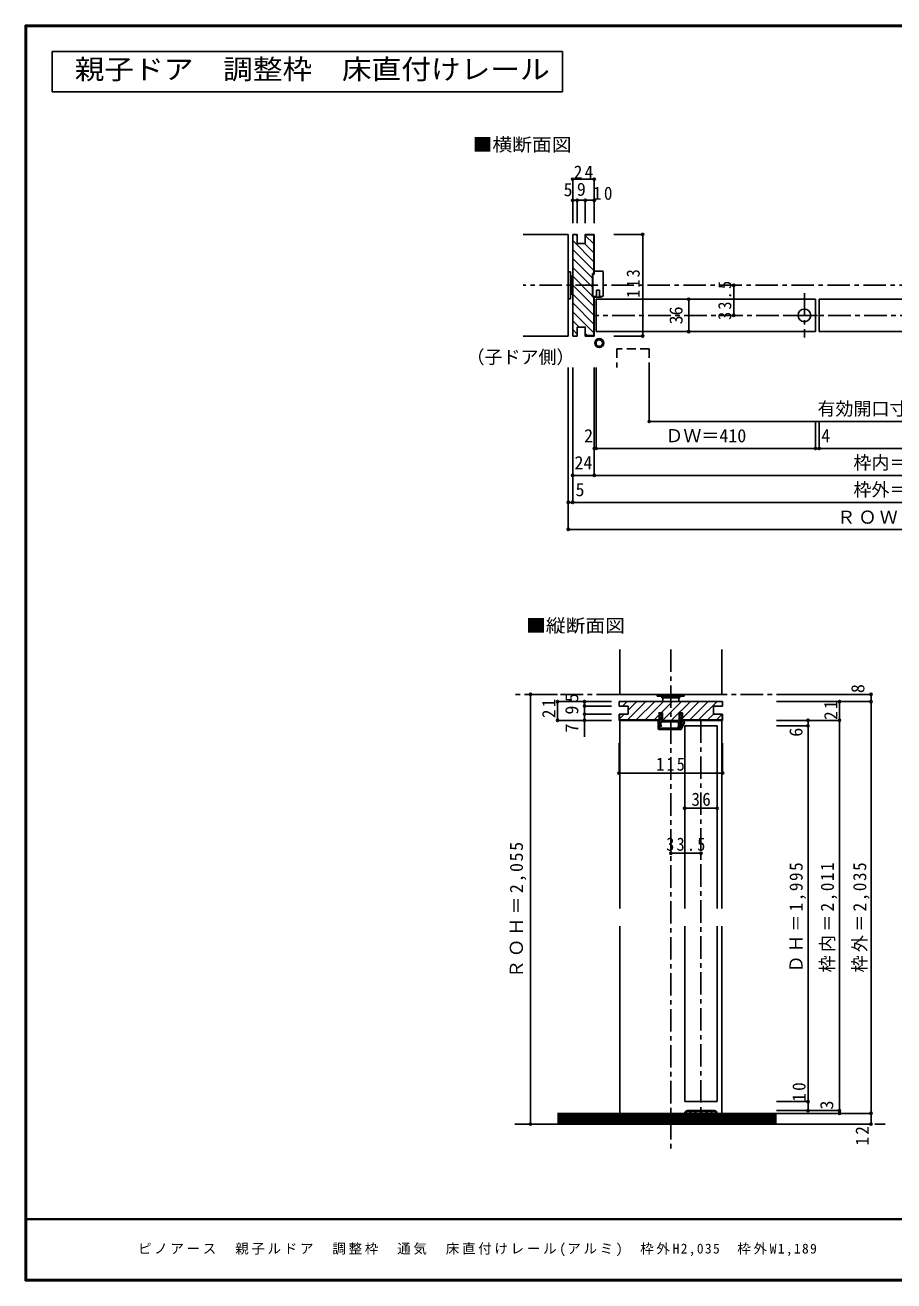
# Model space of a CAD drawing. Units: millimetres at full size, sheet at 1:5. Extents: x -973 to 977, y -718 to 696.
# Drawn here: x -973 to -8, y -701 to 696 of the extents above; entities that cross this region are included whole.
import ezdxf
from ezdxf.enums import TextEntityAlignment as Align

# ---------------------------------------------------------------- set-up
doc = ezdxf.new("R2010")
doc.units = ezdxf.units.MM
doc.header["$LTSCALE"] = 5
doc.header["$PDMODE"] = 32
doc.header["$PDSIZE"] = 2.5
doc.linetypes.add('CHAIN1', pattern=[8, 5, -1, 1, -1])
doc.linetypes.add('DASHED2', pattern=[3, 2, -1])
for name, color, linetype in [('0-0_補助線', 7, 'Continuous'), ('0-1_通り芯', 4, 'CHAIN1'), ('0-3_仕上げ', 7, 'Continuous'), ('0-4_枠', 4, 'Continuous'), ('0-6_扉', 6, 'Continuous'), ('0-7_金物', 7, 'Continuous'), ('0-A_文字', 3, 'Continuous'), ('0-B_寸法', 7, 'Continuous'), ('F-1_枠', 6, 'Continuous'), ('F-A_文字', 7, 'Continuous')]:
    doc.layers.add(name, color=color, linetype=linetype)
doc.styles.add('ＭＳ ゴシック', font='')
doc.styles.get('ＭＳ ゴシック').set_extended_font_data('MS Gothic')

# ---------------------------------------------------------------- blocks, each defined once
blk = doc.blocks.new('02')
at = {"layer": '0-0_補助線'}
for p, q in [((-4.998, -10.239), (-4.998, 14.761)), ((5.802, 17.761), (-3.198, 17.761)), ((6.802, 16.761), (6.802, -9.239)), ((-4.998, -10.239), (-0.698, -10.239)), ((2.702, -3.239), (2.702, -10.239)), ((5.802, -10.239), (2.702, -10.239)), ((5.002, -10.239), (4.402, -10.839))]:
    blk.add_line(p, q, dxfattribs=at)
for points in [[(-4.998, 14.761), (-3.198, 14.761), (-3.198, 17.761)], [(-3.469, -10.239), (-2.869, -10.839), (4.402, -10.839)], [(2.702, -3.239), (-0.698, -3.239), (-0.698, -10.239)]]:
    blk.add_lwpolyline(points, dxfattribs=at)
for centre, start, end in [((5.802, 16.761), 0, 90), ((5.802, -9.239), 270, 0)]:
    blk.add_arc(centre, 1, start, end, dxfattribs=at)

msp = doc.modelspace()

# ---------------------------------------------------------------- linework, layer by layer
at = {"layer": '0-0_補助線'}
for p, q in [((-369.847, 463), (-369.847, 350)), ((-369.847, 421.5), (-367.347, 421.5)), ((-369.847, 421.5), (-369.847, 391.5)), ((-367.347, 421.5), (-367.347, 391.5)), ((-367.347, 416.5), (-365.347, 416.5)), ((-365.347, 416.5), (-365.347, 396.5)), ((-365.347, 415.5), (-364.847, 415.5)), ((-369.847, 391.5), (-367.347, 391.5)), ((-367.347, 396.5), (-365.347, 396.5)), ((-365.347, 397.5), (-364.847, 397.5)), ((-269.922, -86.5), (-269.922, -77.8)), ((-269.397, -77.602), (-267.947, -79.502)), ((-267.622, -73), (-268.772, -73)), ((-268.172, -80), (-268.422, -80)), ((-268.409, -80.387), (-267.936, -82.105)), ((-268.122, -80), (-267.872, -80)), ((-267.622, -77.5), (-267.622, -73)), ((-267.12, -80.834), (-266.808, -81.695)), ((-266.672, -79.5), (-266.672, -80)), ((-247.922, -79), (-266.172, -79)), ((-245.422, -77.5), (-266.122, -77.5)), ((-246.872, -82.469), (-247.69, -85.091)), ((-247.422, -79.5), (-247.422, -81.46)), ((-245.576, -83.017), (-246.354, -85.509)), ((-246.172, -73), (-244.672, -70)), ((-246.172, -73), (-245.422, -73)), ((-246.022, -79), (-246.022, -81.337)), ((-244.922, -79), (-246.022, -79)), ((-244.622, -80), (-245.874, -81.203)), ((-245.472, -82), (-245.422, -82)), ((-245.422, -73), (-245.422, -77.5)), ((-245.422, -86), (-245.422, -82)), ((-244.922, -78.2), (-244.922, -79)), ((-243.922, -78.2), (-244.922, -78.2)), ((-242.422, -78.9), (-244.922, -78.9)), ((-244.672, -70), (-242.772, -73)), ((-243.922, -80), (-244.622, -80)), ((-243.922, -78.2), (-243.922, -73)), ((-243.922, -73), (-242.772, -73)), ((-242.422, -78.2), (-243.922, -78.2)), ((-243.922, -87), (-243.922, -80)), ((-241.438, -80.491), (-243.922, -85.44)), ((-240.812, -80.805), (-243.922, -87)), ((-268.922, -87.5), (-244.422, -87.5)), ((-245.422, -86), (-268.422, -86))]:
    msp.add_line(p, q, dxfattribs=at)
at = {"layer": '0-0_補助線', "color": 3}
for p, q in [((-364.847, 463), (-359.847, 463)), ((-364.847, 463), (-364.847, 350)), ((-359.847, 453), (-359.847, 463)), ((-350.847, 462.5), (-341.347, 462.5)), ((-341.347, 419.491), (-341.347, 462.5)), ((-340.847, 419.491), (-340.847, 463)), ((-342.848, 419.491), (-340.847, 419.491)), ((-342.848, 393.491), (-342.848, 419.491)), ((-340.847, 393.491), (-342.848, 393.491)), ((-341.347, 393.491), (-341.347, 350.5)), ((-340.847, 393.491), (-340.847, 350)), ((-364.847, 350), (-359.847, 350)), ((-359.847, 360), (-359.847, 350)), ((-350.847, 350.5), (-341.347, 350.5)), ((-350.847, 350), (-340.847, 350)), ((-313.293, -56.5), (-313.293, -61.5)), ((-198.293, -56.5), (-313.293, -56.5)), ((-303.293, -61.5), (-313.293, -61.5)), ((-303.293, -61.5), (-303.293, -70.5)), ((-242.772, -69), (-246.472, -69)), ((-246.472, -77.5), (-246.472, -69)), ((-242.772, -69), (-242.772, -77.5)), ((-208.293, -61.5), (-208.293, -70.5)), ((-208.293, -61.5), (-198.293, -61.5)), ((-198.293, -56.5), (-198.293, -61.5)), ((-303.293, -70.5), (-313.293, -70.5)), ((-313.293, -70.5), (-313.293, -77.5)), ((-313.293, -77.5), (-268.772, -77.5)), ((-246.472, -77.5), (-265.072, -77.5)), ((-198.793, -77), (-242.772, -77)), ((-198.293, -77.5), (-242.772, -77.5)), ((-198.293, -70.5), (-208.293, -70.5)), ((-198.793, -77), (-198.793, -70.5)), ((-198.293, -77.5), (-198.293, -70.5))]:
    msp.add_line(p, q, dxfattribs=at)
at = {"layer": '0-0_補助線', "color": 4}
for p, q in [((-359.847, 461.034), (-361.813, 463)), ((-341.347, 452.434), (-350.847, 461.934)), ((-341.347, 462.333), (-341.514, 462.5)), ((-341.347, 432.635), (-364.847, 456.135)), ((-341.347, 442.534), (-351.813, 453)), ((-341.347, 422.735), (-364.847, 446.235)), ((-342.848, 414.337), (-364.847, 436.336)), ((-342.848, 404.437), (-364.847, 426.436)), ((-342.848, 394.538), (-364.847, 416.537)), ((-341.347, 383.137), (-364.847, 406.637)), ((-341.347, 373.238), (-364.847, 396.738)), ((-341.347, 363.338), (-364.847, 386.838)), ((-341.347, 353.439), (-364.847, 376.939)), ((-357.808, 360), (-364.847, 367.039)), ((-359.847, 352.14), (-364.847, 357.14)), ((-348.308, 350.5), (-350.847, 353.039)), ((-309.379, -61.5), (-304.379, -56.5)), ((-304.08, -77), (-283.58, -56.5)), ((-302.293, -65.313), (-293.479, -56.5)), ((-294.18, -77), (-273.68, -56.5)), ((-284.281, -77), (-263.781, -56.5)), ((-266.381, -69), (-253.881, -56.5)), ((-264.482, -77), (-243.982, -56.5)), ((-254.582, -77), (-234.082, -56.5)), ((-242.772, -75.089), (-224.183, -56.5)), ((-234.783, -77), (-214.283, -56.5)), ((-224.884, -77), (-204.384, -56.5)), ((-312.793, -75.814), (-307.479, -70.5)), ((-274.381, -77), (-268.772, -71.391)), ((-214.984, -77), (-208.484, -70.5)), ((-205.085, -77), (-198.793, -70.708)), ((-313.293, -136.119), (-313.293, -102.876)), ((-198.293, -136.119), (-198.293, -102.876)), ((-313.293, -136.119), (-198.293, -136.119))]:
    msp.add_line(p, q, dxfattribs=at)
at = {"layer": '0-0_補助線', "color": 6}
msp.add_line((-240.293, -83.5), (-204.293, -83.5), dxfattribs=at)
at = {"layer": '0-0_補助線', "color": 3}
for points in [[(-359.847, 453), (-350.847, 453), (-350.847, 463), (-340.847, 463)], [(-359.847, 360), (-350.847, 360), (-350.847, 350)], [(-265.072, -77.5), (-265.072, -69), (-268.772, -69), (-268.772, -77.5)], [(-312.793, -70.5), (-312.793, -77), (-268.772, -77)]]:
    msp.add_lwpolyline(points, dxfattribs=at)
at = {"layer": '0-0_補助線'}
for points in [[(-265.372, -73), (-266.872, -70), (-268.772, -73)], [(-268.422, -86), (-268.422, -83.9), (-266.422, -83.9), (-266.422, -82.7), (-268.422, -82.7), (-268.422, -80)], [(-267.622, -77.5), (-267.872, -77.5), (-267.872, -80)], [(-265.372, -73), (-266.122, -73), (-266.122, -77.5)]]:
    msp.add_lwpolyline(points, dxfattribs=at)
for radius in [5, 3.5]:
    msp.add_circle((-335.383, 342.158), radius, dxfattribs=at)
for centre, radius, start, end in [((-269.622, -77.8), 0.3, 41.34778, 180), ((-268.122, -80.3), 0.3, 90, 196.79003), ((-268.172, -79.7), 0.3, 270, 41.34778), ((-267.372, -81.9), 0.6, 196.79003, 270), ((-267.372, -81.9), 0.6, 270, 23.33765), ((-267.672, -80), 1, 303.47738, 0), ((-266.172, -79.5), 0.5, 90, 180), ((-247.922, -79.5), 0.5, 0, 90), ((-246.222, -81.46), 1.2, 180, 237.21126), ((-245.222, -81.337), 0.8, 180, 221.40962), ((-245.472, -81.5), 0.5, 143.61521, 270), ((-246.722, -82.66), 1.2, 342.67017, 41.40962), ((-242.422, -80), 1.8, 333.42485, 90), ((-242.422, -80), 1.1, 333.42485, 90), ((-268.922, -86.5), 1, 180, 270), ((-247.022, -85.3), 0.7, 162.67017, 342.67017), ((-244.422, -87), 0.5, 270, 0)]:
    msp.add_arc(centre, radius, start, end, dxfattribs=at)
for p in [(-313.293, -136.119), (-198.293, -136.119)]:
    msp.add_point(p, dxfattribs=at)
at = {"layer": '0-1_通り芯'}
for p, q in [((423.153, 406.5), (-419.847, 406.5)), ((344.153, 373), (-340.847, 373)), ((-255.793, 1.5), (-255.793, -554.742)), ((-33.347, -48.5), (-429.101, -48.5)), ((-222.293, -77.5), (-222.293, -514.5)), ((-429.101, -526.5), (-17.53, -526.5))]:
    msp.add_line(p, q, dxfattribs=at)
at = {"layer": '0-1_通り芯', "color": 7}
for p, q in [((-107.384, 397.796), (-107.384, 348.563)), ((-127.919, 373), (-86.133, 373))]:
    msp.add_line(p, q, dxfattribs=at)
at = {"layer": '0-1_通り芯', "color": 7, "linetype": 'Continuous'}
msp.add_circle((-107.384, 373), 7, dxfattribs=at)
at = {"layer": '0-3_仕上げ'}
for p, q in [((-419.847, 463), (-369.847, 463)), ((-419.847, 350), (-369.847, 350)), ((-312.293, 1.5), (-312.293, -48.5)), ((-199.293, 1.5), (-199.293, -48.5)), ((-312.293, -48.5), (-199.293, -48.5)), ((-138.347, -516), (-381.704, -516)), ((-138.347, -517.5), (-381.704, -517.5)), ((-138.347, -519), (-381.704, -519)), ((-138.347, -520.5), (-381.704, -520.5)), ((-138.347, -522), (-381.704, -522)), ((-138.347, -523.5), (-381.704, -523.5)), ((-138.347, -525), (-381.704, -525))]:
    msp.add_line(p, q, dxfattribs=at)
at = {"layer": '0-3_仕上げ', "color": 2}
for p, q in [((-138.347, -514.5), (-381.704, -514.5)), ((-138.347, -526.5), (-381.704, -526.5))]:
    msp.add_line(p, q, dxfattribs=at)
at = {"layer": '0-4_枠'}
for p, q in [((-312.293, -77.5), (-312.293, -286.5)), ((-199.293, -77.5), (-199.293, -286.5)), ((-312.293, -306.5), (-312.293, -514.5)), ((-199.293, -306.5), (-199.293, -514.5))]:
    msp.add_line(p, q, dxfattribs=at)
at = {"layer": '0-6_扉'}
for p, q in [((-94.884, 391), (-338.847, 391)), ((-338.847, 355), (-338.847, 391)), ((-94.884, 355), (-94.884, 391)), ((-94.884, 391), (-94.884, 355)), ((-90.884, 355), (-90.884, 391)), ((-90.884, 391), (-90.884, 355)), ((-90.884, 391), (115.635, 391)), ((-94.884, 355), (-338.847, 355)), ((-90.884, 355), (115.635, 355)), ((-240.293, -83.5), (-240.293, -286.5)), ((-204.293, -83.5), (-204.293, -286.5)), ((-240.293, -306.5), (-240.293, -501.5)), ((-204.293, -306.5), (-204.293, -501.5)), ((-204.293, -501.5), (-240.293, -501.5))]:
    msp.add_line(p, q, dxfattribs=at)
at = {"layer": '0-6_扉', "linetype": 'DASHED2'}
msp.add_line((-279.852, 335.71), (-279.852, 314.986), dxfattribs=at)
msp.add_lwpolyline([(-279.852, 335.71), (-315.852, 335.71), (-315.852, 314.986)], dxfattribs=at)
at = {"layer": '0-7_金物'}
for p, q in [((-270.793, -48.5), (-240.793, -48.5)), ((-270.793, -48.5), (-270.793, -50.5)), ((-270.793, -50.5), (-240.793, -50.5)), ((-265.793, -50.5), (-265.793, -52.5)), ((-265.793, -52.5), (-245.793, -52.5)), ((-264.793, -52.5), (-264.793, -56.5)), ((-246.793, -56.5), (-246.793, -52.5)), ((-245.793, -50.5), (-245.793, -52.5)), ((-240.793, -48.5), (-240.793, -50.5)), ((-240.293, -514.5), (-239.293, -514.5)), ((-207.293, -511.5), (-237.293, -511.5)), ((-234.493, -512.5), (-237.293, -512.5)), ((-234.493, -514.5), (-234.493, -512.5)), ((-234.493, -514.5), (-233.493, -514.5)), ((-229.093, -512.5), (-233.493, -512.5)), ((-233.493, -514.5), (-233.493, -512.5)), ((-229.093, -514.5), (-229.093, -512.5)), ((-229.093, -514.5), (-228.093, -514.5)), ((-222.793, -512.5), (-228.093, -512.5)), ((-228.093, -514.5), (-228.093, -512.5)), ((-222.793, -514.5), (-222.793, -512.5)), ((-222.793, -514.5), (-221.793, -514.5)), ((-216.493, -512.5), (-221.793, -512.5)), ((-221.793, -514.5), (-221.793, -512.5)), ((-216.493, -514.5), (-216.493, -512.5)), ((-216.493, -514.5), (-215.493, -514.5)), ((-211.093, -512.5), (-215.493, -512.5)), ((-215.493, -514.5), (-215.493, -512.5)), ((-211.093, -514.5), (-211.093, -512.5)), ((-211.093, -514.5), (-210.093, -514.5)), ((-207.293, -512.5), (-210.093, -512.5)), ((-210.093, -514.5), (-210.093, -512.5)), ((-205.293, -514.5), (-204.293, -514.5))]:
    msp.add_line(p, q, dxfattribs=at)
for centre, radius, start, end in [((-237.293, -514.5), 3, 90, 180), ((-237.293, -514.5), 2, 90, 180), ((-207.293, -514.5), 3, 0, 90), ((-207.293, -514.5), 2, 0, 90)]:
    msp.add_arc(centre, radius, start, end, dxfattribs=at)
at = {"layer": '0-A_文字'}
for p, q in [((-943.333, 621.667), (-943.333, 666.667)), ((-943.333, 666.667), (-376.19, 666.667)), ((-376.19, 666.667), (-376.19, 621.667)), ((-943.333, 621.667), (-376.19, 621.667))]:
    msp.add_line(p, q, dxfattribs=at)
at = {"layer": '0-B_寸法', "color": 4}
for p, q in [((-364.847, 524.503), (-364.847, 475.461)), ((-364.847, 500.979), (-340.847, 500.979)), ((-359.847, 500.979), (-359.847, 475.461)), ((-350.847, 500.979), (-350.847, 475.461)), ((-318.987, 463), (-287.077, 463)), ((-287.077, 350), (-287.077, 463)), ((-185.837, 373), (-185.837, 406.5)), ((-235.837, 391), (-235.837, 355)), ((-318.987, 350), (-287.077, 350)), ((-369.823, 164.986), (-369.823, 314.986)), ((-364.847, 164.986), (-364.847, 314.986)), ((-364.847, 164.986), (-364.847, 314.986)), ((-340.847, 194.986), (-340.847, 314.986)), ((-338.847, 224.986), (-338.847, 314.986)), ((-279.852, 254.986), (-279.852, 314.986)), ((-279.852, 254.986), (284.158, 254.986)), ((-94.884, 224.986), (-94.884, 254.986)), ((-90.884, 224.986), (-90.884, 254.986)), ((344.153, 224.986), (-340.847, 224.986)), ((368.153, 194.986), (-364.847, 194.986)), ((-364.847, 164.986), (-369.823, 164.986)), ((-369.823, 134.986), (-369.823, 164.986)), ((368.153, 164.986), (-364.847, 164.986)), ((373.129, 134.986), (-369.823, 134.986)), ((-411.704, -48.5), (-411.704, -526.5)), ((-411.704, -48.5), (-381.704, -48.5)), ((-33.347, -48.5), (-138.347, -48.5)), ((-33.347, -48.5), (-33.347, -526.5)), ((-381.704, -56.5), (-321.704, -56.5)), ((-381.704, -56.5), (-381.704, -77.5)), ((-351.704, -56.5), (-351.704, -95.683)), ((-351.704, -61.5), (-321.704, -61.5)), ((-33.347, -56.5), (-138.347, -56.5)), ((-68.347, -56.5), (-68.347, -514.5)), ((-381.704, -77.5), (-321.704, -77.5)), ((-351.704, -70.5), (-321.704, -70.5)), ((-68.347, -77.5), (-138.347, -77.5)), ((-103.347, -83.5), (-138.347, -83.5)), ((-103.347, -77.5), (-103.347, -511.5)), ((-240.293, -175.191), (-204.293, -175.191)), ((-222.293, -225.191), (-255.793, -225.191)), ((-103.347, -501.5), (-138.347, -501.5)), ((-68.347, -511.5), (-138.347, -511.5)), ((-33.347, -514.5), (-138.347, -514.5)), ((-411.704, -526.5), (-381.704, -526.5)), ((-33.347, -526.5), (-138.347, -526.5))]:
    msp.add_line(p, q, dxfattribs=at)
msp.add_lwpolyline([(-364.847, 524.503), (-340.847, 524.503), (-340.847, 475.461)], dxfattribs=at)
at = {"layer": '0-B_寸法'}
for p in [(-364.847, 524.503), (-340.847, 524.503), (-364.847, 500.979), (-359.847, 500.979), (-350.847, 500.979), (-340.847, 500.979), (-287.077, 463), (-185.837, 406.5), (-235.837, 391), (-185.837, 373), (-287.077, 350), (-235.837, 355), (-279.852, 254.986), (-340.847, 224.986), (-338.847, 224.986), (-94.884, 224.986), (-90.884, 224.986), (-364.847, 194.986), (-340.847, 194.986), (-369.823, 164.986), (-364.847, 164.986), (-369.823, 134.986), (-411.704, -48.5), (-381.704, -56.5), (-351.704, -56.5), (-68.347, -56.5), (-33.347, -48.5), (-33.347, -56.5), (-351.704, -61.5), (-351.704, -70.5), (-381.704, -77.5), (-351.704, -77.5), (-103.347, -77.5), (-103.347, -83.5), (-68.347, -77.5), (-240.293, -175.191), (-204.293, -175.191), (-255.793, -225.191), (-222.293, -225.191), (-103.347, -501.5), (-103.347, -511.5), (-68.347, -511.5), (-68.347, -514.5), (-33.347, -514.5), (-411.704, -526.5), (-33.347, -526.5)]:
    msp.add_point(p, dxfattribs=at)
at = {"layer": 'F-1_枠'}
for p, q in [((-973.347, 695.833), (-973.347, -700.833)), ((-973.347, 695.833), (976.653, 695.833)), ((-973.347, 695), (976.653, 695)), ((-973.347, 694.167), (976.653, 694.167)), ((-972.514, 695.833), (-972.514, -700.833)), ((-971.68, 695.833), (-971.68, -700.833)), ((976.653, -631.667), (-973.347, -631.667)), ((976.653, -632.5), (-973.347, -632.5)), ((976.653, -699.167), (-973.347, -699.167)), ((976.653, -700), (-973.347, -700)), ((976.653, -700.833), (-973.347, -700.833))]:
    msp.add_line(p, q, dxfattribs=at)

# ---------------------------------------------------------------- block references
at = {"layer": '0-0_補助線'}
msp.add_blockref('02', (-337.649, 404.23), dxfattribs=at)

# ---------------------------------------------------------------- texts
at = {"layer": '0-0_補助線', "insert": (-272.043, -133.619), "char_height": 14.66, "attachment_point": 7, "style": 'ＭＳ ゴシック'}
msp.add_mtext('\\T1.27;\\W0.9;115', dxfattribs=at)
at = {"layer": '0-A_文字', "style": 'ＭＳ ゴシック', "width": 1.1}
msp.add_text('親子ドア\u3000調整枠\u3000床直付けレール', height=21.99, dxfattribs=at).set_placement((-918.274, 629.167), align=Align.BOTTOM_LEFT)
at = {"layer": '0-A_文字', "color": 7, "style": 'ＭＳ ゴシック', "width": 1.1}
for s, p in [('■横断面図', (-476.07, 551.226)), ('■縦断面図', (-416.704, 16.256))]:
    msp.add_text(s, height=14.66, dxfattribs=at).set_placement(p, align=Align.BOTTOM_LEFT)
at = {"layer": '0-A_文字', "color": 7, "style": 'ＭＳ ゴシック'}
msp.add_text('（子ドア側）', height=14.66, dxfattribs=at).set_placement((-482.847, 314.986), align=Align.BOTTOM_LEFT)
at = {"layer": '0-B_寸法', "style": 'ＭＳ ゴシック'}
for s, p in [('5', (-375.016, 501.133)), ('9', (-360.23, 501.527)), ('有効開口寸法＝1,021', (-92.847, 257.486)), ('2', (-352.169, 227.486)), ('ＤＷ＝410', (-261.865, 227.486)), ('4', (-88.65, 227.486)), ('24', (-362.847, 197.486)), ('枠内＝1,141', (-52.847, 197.486)), ('5', (-361.701, 167.486)), ('枠外＝1,189', (-52.847, 167.486))]:
    msp.add_text(s, height=14.66, dxfattribs=at).set_placement(p, align=Align.BOTTOM_LEFT)
for s, p in [('36', (-238.337, 363)), ('8', (-36.306, -47.095)), ('5', (-354.204, -57.204)), ('9', (-354.204, -71)), ('7', (-354.204, -90.956)), ('6', (-105.072, -95.595)), ('3', (-70.847, -510.25))]:
    msp.add_text(s, height=14.66, rotation=90, dxfattribs=at).set_placement(p, align=Align.BOTTOM_LEFT)
at = {"layer": '0-B_寸法', "char_height": 14.66, "attachment_point": 7, "style": 'ＭＳ ゴシック'}
for s, insert in [('\\T1.27;\\W0.95;24', (-363.616, 525.084)), ('\\T1.27;\\W0.95;10', (-342.196, 501.33)), ('\\T1.18;ＲＯＷ＝1,199', (-70.847, 137.486)), ('\\T1.27;\\W0.95;36', (-232.918, -172.691)), ('\\T1.28;\\W0.9;33.5', (-260.918, -222.691))]:
    msp.add_mtext(s, dxfattribs=dict(at, insert=insert))
at = {"layer": '0-B_寸法', "char_height": 14.66, "attachment_point": 7, "rotation": 90, "style": 'ＭＳ ゴシック'}
for s, insert in [('\\T1.27;\\W0.9;113', (-290.155, 392.523)), ('\\T1.28;\\W0.9;33.5', (-188.337, 367.875)), ('\\T1.27;\\W0.95;21', (-384.204, -74.881)), ('\\T1.27;\\W0.95;21', (-70.847, -76.846)), ('\\T1.18;ＲＯＨ＝2,055', (-416.345, -364)), ('\\T1.19;\\W0.95;ＤＨ＝1,995', (-105.527, -357.75)), ('\\T1.19;\\W0.95;枠内＝2,011', (-70.847, -357.75)), ('\\T1.19;\\W0.95;枠外＝2,035', (-34.833, -357.75)), ('\\T1.27;\\W0.95;10', (-105.847, -501.5)), ('\\T1.27;\\W0.95;12', (-35.847, -550.286))]:
    msp.add_mtext(s, dxfattribs=dict(at, insert=insert))
at = {"layer": 'F-A_文字', "insert": (-847.938, -673.333), "char_height": 11, "attachment_point": 7, "style": 'ＭＳ ゴシック'}
msp.add_mtext('\\T1.2;ピノアース\u3000親子ルドア\u3000調整枠\u3000通気\u3000床直付けレール(アルミ)\u3000枠外H2,035\u3000枠外W1,189', dxfattribs=at)

doc.saveas('drawing.dxf')
